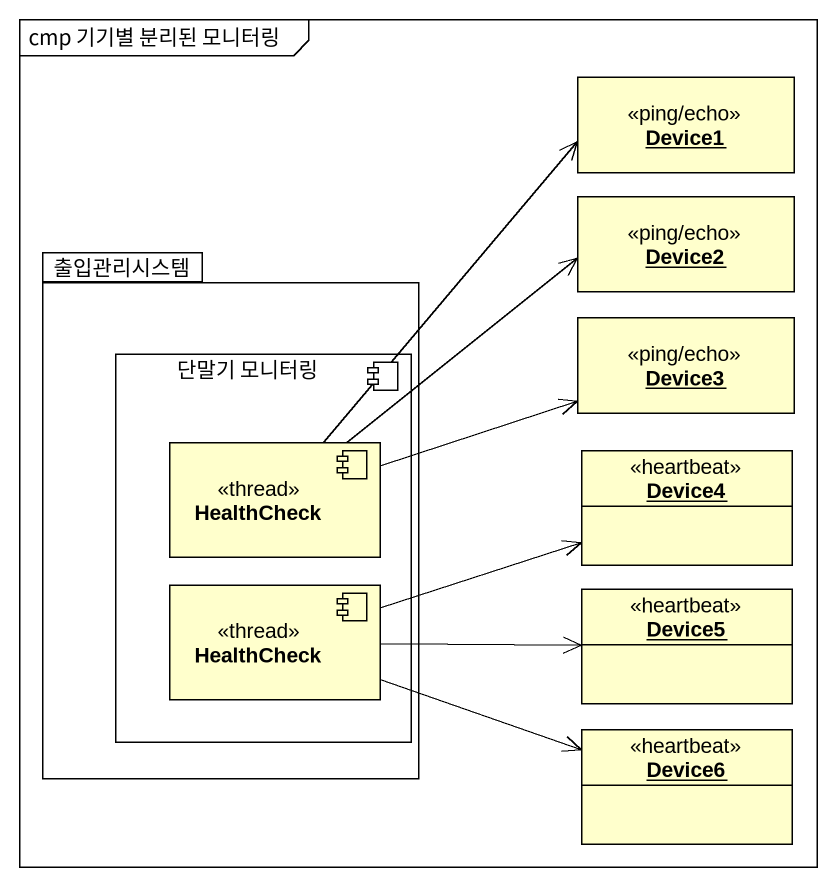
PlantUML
@startuml
mainframe cmp 기기별 분리된 모니터링
allowmixing
hide circle
hide empty members
object Device1 <<ping/echo>>
object Device2 <<ping/echo>>
package 출입관리시스템 {
  component "단말기 모니터링" as 단말기_모니터링 {
    component HealthCheck <<thread>>
    component "HealthCheck" as HealthCheck_2 <<thread>>
  }
}
object Device3 <<ping/echo>>
object Device4 <<heartbeat>>
object Device5 <<heartbeat>>
object Device6 <<heartbeat>>
HealthCheck -up-> Device1
HealthCheck -up-> Device2
HealthCheck -right-> Device3
HealthCheck_2 -right-> Device4
HealthCheck_2 -right-> Device5
HealthCheck_2 -right-> Device6
@enduml
